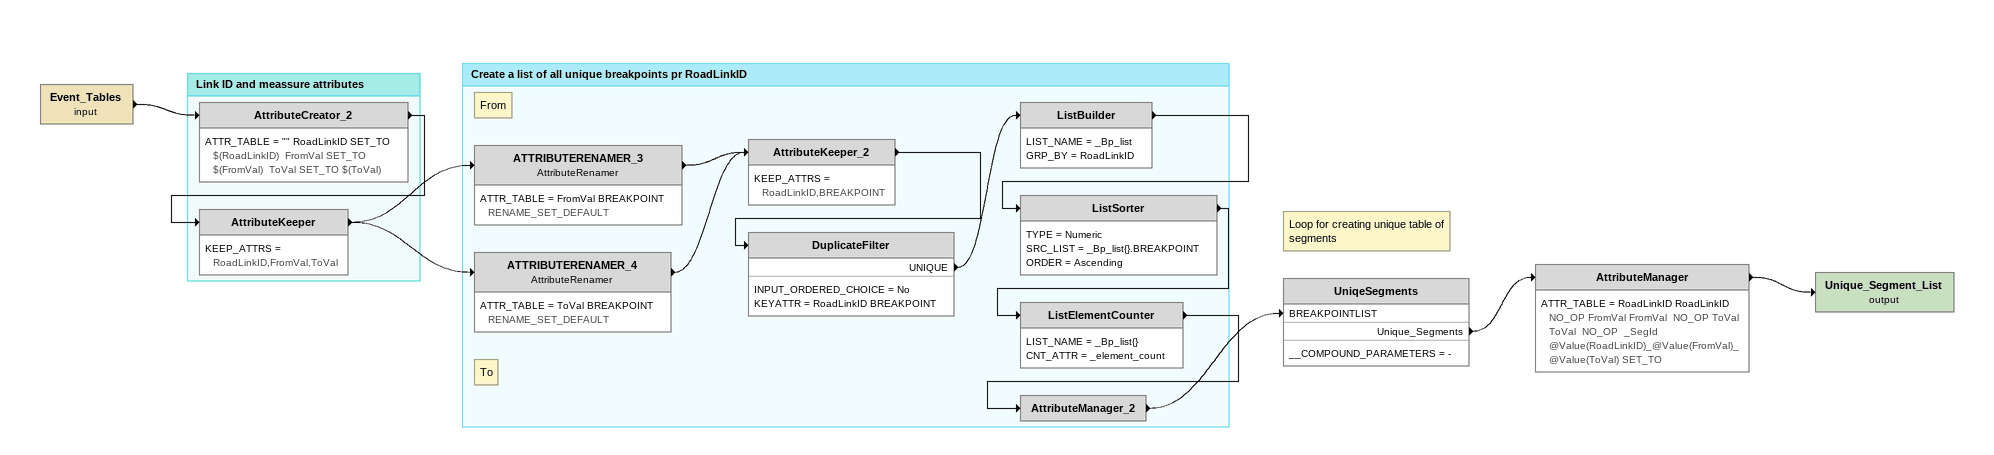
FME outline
Event_Tables (input)
    -> AttributeCreator_2
Note: Loop for creating unique table of segments
UniqeSegments
    __COMPOUND_PARAMETERS = -
    Unique_Segments -> AttributeManager
AttributeManager
    ATTR_TABLE = RoadLinkID RoadLinkID  NO_OP FromVal FromVal  NO_OP ToVal ToVal  NO_OP  _SegId @Value(RoadLinkID)_@Value(FromVal)_@Value(ToVal) SET_TO
    -> Unique_Segment_List (output)
Unique_Segment_List (output)

Bookmark: Link ID and meassure attributes
AttributeCreator_2
    ATTR_TABLE = "" RoadLinkID SET_TO $(RoadLinkID)  FromVal SET_TO $(FromVal)  ToVal SET_TO $(ToVal)
    -> AttributeKeeper
AttributeKeeper
    KEEP_ATTRS = RoadLinkID,FromVal,ToVal
    -> ATTRIBUTERENAMER_3
    -> ATTRIBUTERENAMER_4

Bookmark: Create a list of all unique breakpoints pr RoadLinkID
Note: From
ATTRIBUTERENAMER_3: AttributeRenamer
    ATTR_TABLE = FromVal BREAKPOINT RENAME_SET_DEFAULT
    -> AttributeKeeper_2
Note: To
ATTRIBUTERENAMER_4: AttributeRenamer
    ATTR_TABLE = ToVal BREAKPOINT RENAME_SET_DEFAULT
    -> AttributeKeeper_2
AttributeKeeper_2
    KEEP_ATTRS = RoadLinkID,BREAKPOINT
    -> DuplicateFilter
DuplicateFilter
    INPUT_ORDERED_CHOICE = No
    KEYATTR = RoadLinkID BREAKPOINT
    UNIQUE -> ListBuilder
ListBuilder
    LIST_NAME = _Bp_list
    GRP_BY = RoadLinkID
    -> ListSorter
ListSorter
    TYPE = Numeric
    SRC_LIST = _Bp_list{}.BREAKPOINT
    ORDER = Ascending
    -> ListElementCounter
ListElementCounter
    LIST_NAME = _Bp_list{}
    CNT_ATTR = _element_count
    -> AttributeManager_2
AttributeManager_2
    -> UniqeSegments [BREAKPOINTLIST]
